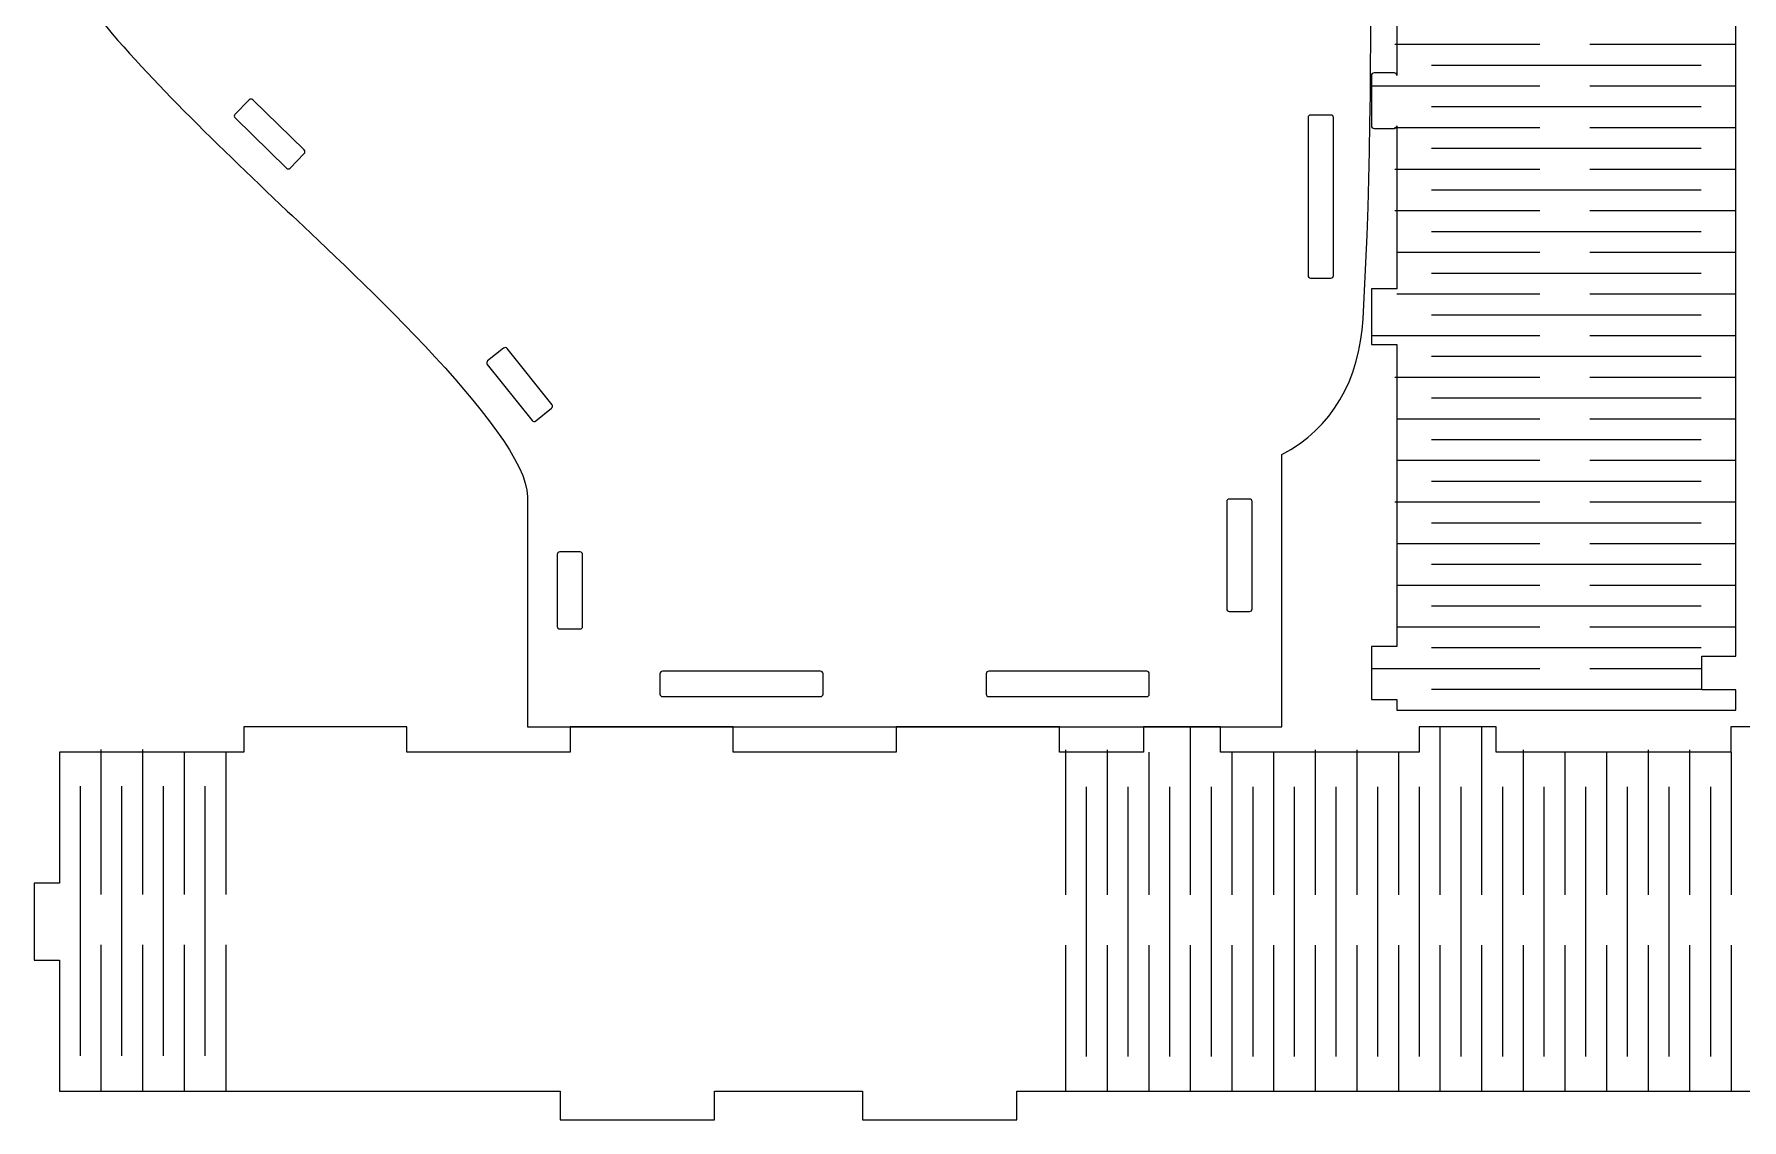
# Model space of a CAD drawing. Header units: centimetres. Extents: x -36.4 to 35.9, y -24.9 to 26.3.
# Drawn here: x -36.41 to 3.89, y -24.94 to 0.69 of the extents above; entities that cross this region are included whole.
import ezdxf

# ---------------------------------------------------------------- set-up
doc = ezdxf.new("R2010")
doc.units = ezdxf.units.CM
doc.header["$MEASUREMENT"] = 0
doc.layers.add('layer 1', color=7, linetype='Continuous')

msp = doc.modelspace()

# ---------------------------------------------------------------- linework, layer by layer
at = {"layer": 'layer 1', "color": 250, "lineweight": 9}
for points, knots in [([(-6.96657, -9.23499), (-6.96657, -9.23499), (-6.96657, -15.65535), (-6.96657, -15.65535), (-6.96657, -15.65535), (-6.96657, -15.65535), (-24.76903, -15.65535), (-24.76903, -15.65535), (-24.76903, -15.65535), (-24.76903, -15.65535), (-24.76903, -10.22463), (-24.76903, -10.22463), (-24.76903, -10.22463), (-24.76903, -8.68323), (-29.31891, -4.55323), (-30.44123, -3.48435), (-30.44123, -3.48435), (-31.31555, -2.65167), (-32.19069, -1.81753), (-33.03629, -0.95557), (-33.03629, -0.95557), (-33.79619, -0.18097), (-34.55243, 0.63031), (-35.20993, 1.49437), (-35.20993, 1.49437), (-35.98587, 2.51409), (-36.40147, 3.75095), (-36.40147, 5.03227), (-36.40147, 5.03227), (-36.40147, 8.26099), (-33.78337, 10.87901), (-30.55467, 10.87901), (-30.55467, 10.87901), (-29.48495, 10.87901), (-28.45701, 10.58817), (-27.56707, 10.05885), (-27.56707, 10.05885), (-27.56707, 10.05885), (-27.56707, 15.07749), (-27.56707, 15.07749), (-27.56707, 15.07749), (-27.61723, 21.30949), (-22.51643, 26.34465), (-16.30647, 26.34465), (-16.30647, 26.34465), (-10.08773, 26.34465), (-5.04587, 21.30275), (-5.04587, 15.08401), (-5.04587, 15.08401), (-5.04587, 8.04637), (-4.63995, 1.00351), (-5.04755, -6.03005), (-5.04755, -6.03005), (-5.13091, -7.46871), (-5.77691, -8.61493), (-6.96657, -9.23499)], [0, 0, 0, 0, 0.06666667, 0.06666667, 0.06666667, 0.06666667, 0.13333333, 0.13333333, 0.13333333, 0.13333333, 0.2, 0.2, 0.2, 0.2, 0.26666667, 0.26666667, 0.26666667, 0.26666667, 0.33333333, 0.33333333, 0.33333333, 0.33333333, 0.4, 0.4, 0.4, 0.4, 0.46666667, 0.46666667, 0.46666667, 0.46666667, 0.53333333, 0.53333333, 0.53333333, 0.53333333, 0.6, 0.6, 0.6, 0.6, 0.66666667, 0.66666667, 0.66666667, 0.66666667, 0.73333333, 0.73333333, 0.73333333, 0.73333333, 0.8, 0.8, 0.8, 0.8, 0.86666667, 0.86666667, 0.86666667, 0.86666667, 1, 1, 1, 1]), ([(-4.24951, -15.26875), (-4.24951, -15.26875), (-4.24951, -15.01497), (-4.24951, -15.01497), (-4.24951, -15.01497), (-4.24951, -15.01497), (-4.84953, -15.01497), (-4.84953, -15.01497), (-4.84953, -15.01497), (-4.84953, -15.01497), (-4.84953, -13.76035), (-4.84953, -13.76035), (-4.84953, -13.76035), (-4.84953, -13.76035), (-4.24951, -13.76035), (-4.24951, -13.76035), (-4.24951, -13.76035), (-4.24951, -13.76035), (-4.24951, -12.10167), (-4.24951, -12.10167), (-4.24951, -12.10167), (-4.24951, -12.10167), (-4.24951, -10.78865), (-4.24951, -10.78865), (-4.24951, -10.78865), (-4.24951, -10.78865), (-4.24951, -6.63227), (-4.24951, -6.63227), (-4.24951, -6.63227), (-4.24951, -6.63227), (-4.84951, -6.63227), (-4.84951, -6.63227), (-4.84951, -6.63227), (-4.84951, -6.63227), (-4.84951, -5.31925), (-4.84951, -5.31925), (-4.84951, -5.31925), (-4.84951, -5.31925), (-4.24951, -5.31925), (-4.24951, -5.31925), (-4.24951, -5.31925), (-4.24951, -5.31925), (-4.24951, -1.47687), (-4.24951, -1.47687), (-4.24951, -1.47687), (-4.24951, -1.50987), (-4.27651, -1.53687), (-4.30951, -1.53687), (-4.30951, -1.53687), (-4.30951, -1.53687), (-4.78951, -1.53687), (-4.78951, -1.53687), (-4.78951, -1.53687), (-4.82251, -1.53687), (-4.84951, -1.50987), (-4.84951, -1.47687), (-4.84951, -1.47687), (-4.84951, -1.47687), (-4.84951, -0.28387), (-4.84951, -0.28387), (-4.84951, -0.28387), (-4.84951, -0.25085), (-4.82251, -0.22385), (-4.78951, -0.22385), (-4.78951, -0.22385), (-4.78951, -0.22385), (-4.30951, -0.22385), (-4.30951, -0.22385), (-4.30951, -0.22385), (-4.27651, -0.22385), (-4.24951, -0.25085), (-4.24951, -0.28387), (-4.24951, -0.28387), (-4.24951, -0.28387), (-4.24951, 5.50745), (-4.24951, 5.50745), (-4.24951, 5.50745), (-4.24951, 5.50745), (-4.84951, 5.50745), (-4.84951, 5.50745), (-4.84951, 5.50745), (-4.84951, 5.50745), (-4.84951, 7.32425), (-4.84951, 7.32425), (-4.84951, 7.32425), (-4.84951, 7.32425), (-4.24951, 7.32425), (-4.24951, 7.32425), (-4.24951, 7.32425), (-4.24951, 7.32425), (-4.24951, 13.87085), (-4.24951, 13.87085), (-4.24951, 13.87085), (-4.24951, 13.87085), (-4.84951, 13.87085), (-4.84951, 13.87085), (-4.84951, 13.87085), (-4.84951, 13.87085), (-4.84951, 15.68765), (-4.84951, 15.68765), (-4.84951, 15.68765), (-4.84951, 15.68765), (-4.24951, 15.68765), (-4.24951, 15.68765), (-4.24951, 15.68765), (-4.24951, 15.68765), (-4.24951, 17.73125), (-4.24951, 17.73125), (-4.24951, 17.73125), (-4.24951, 17.73125), (-4.24951, 19.03821), (-4.24951, 19.03821), (-4.24951, 19.03821), (-4.24951, 19.03821), (-4.84951, 19.03821), (-4.84951, 19.03821), (-4.84951, 19.03821), (-4.84951, 19.03821), (-4.84951, 20.85501), (-4.84951, 20.85501), (-4.84951, 20.85501), (-4.84951, 20.85501), (-4.24951, 20.85501), (-4.24951, 20.85501), (-4.24951, 20.85501), (-4.24951, 20.85501), (-4.24951, 22.45125), (-4.24951, 22.45125), (-4.24951, 22.45125), (-4.24951, 22.45125), (-2.64951, 22.45125), (-2.64951, 22.45125), (-2.64951, 22.45125), (-2.64951, 22.45125), (-2.64951, 21.85125), (-2.64951, 21.85125), (-2.64951, 21.85125), (-2.64951, 21.85125), (-1.04951, 21.85125), (-1.04951, 21.85125), (-1.04951, 21.85125), (-1.04951, 21.85125), (-1.04951, 22.45125), (-1.04951, 22.45125), (-1.04951, 22.45125), (-1.04951, 22.45125), (0.55049, 22.45125), (0.55049, 22.45125), (0.55049, 22.45125), (0.55049, 22.45125), (0.55049, 21.85125), (0.55049, 21.85125), (0.55049, 21.85125), (0.55049, 21.85125), (2.15049, 21.85125), (2.15049, 21.85125), (2.15049, 21.85125), (2.15049, 21.85125), (2.15049, 22.45125), (2.15049, 22.45125), (2.15049, 22.45125), (2.15049, 22.45125), (3.75049, 22.45125), (3.75049, 22.45125), (3.75049, 22.45125), (3.75049, 22.45125), (3.75049, 21.31827), (3.75049, 21.31827), (3.75049, 21.31827), (3.75049, 21.31827), (5.22575, 21.31827), (5.22575, 21.31827), (5.22575, 21.31827), (5.44579, 21.31827), (5.62577, 21.13827), (5.62577, 20.91827), (5.62577, 20.91827), (5.62577, 20.91827), (5.62577, 19.43821), (5.62577, 19.43821), (5.62577, 19.43821), (5.62577, 19.21821), (5.44579, 19.03821), (5.22575, 19.03821), (5.22575, 19.03821), (5.22575, 19.03821), (3.75049, 19.03821), (3.75049, 19.03821), (3.75049, 19.03821), (3.75049, 19.03821), (3.75049, 17.73125), (3.75049, 17.73125), (3.75049, 17.73125), (3.75049, 17.73125), (3.75049, -13.98755), (3.75049, -13.98755), (3.75049, -13.98755), (3.75049, -13.98755), (2.95049, -13.98755), (2.95049, -13.98755), (2.95049, -13.98755), (2.95049, -13.98755), (2.95049, -14.27133), (2.95049, -14.27133), (2.95049, -14.27133), (2.95049, -14.27133), (2.95049, -14.28669), (2.95049, -14.28669), (2.95049, -14.28669), (2.95049, -14.28669), (2.95049, -14.78755), (2.95049, -14.78755), (2.95049, -14.78755), (2.95049, -14.78755), (3.75049, -14.78755), (3.75049, -14.78755), (3.75049, -14.78755), (3.75049, -14.78755), (3.75049, -15.26875), (3.75049, -15.26875), (3.75049, -15.26875), (3.75049, -15.26875), (-4.24951, -15.26875), (-4.24951, -15.26875)], [0, 0, 0, 0, 0.01754386, 0.01754386, 0.01754386, 0.01754386, 0.03508772, 0.03508772, 0.03508772, 0.03508772, 0.05263158, 0.05263158, 0.05263158, 0.05263158, 0.07017544, 0.07017544, 0.07017544, 0.07017544, 0.0877193, 0.0877193, 0.0877193, 0.0877193, 0.10526316, 0.10526316, 0.10526316, 0.10526316, 0.12280702, 0.12280702, 0.12280702, 0.12280702, 0.14035088, 0.14035088, 0.14035088, 0.14035088, 0.15789474, 0.15789474, 0.15789474, 0.15789474, 0.1754386, 0.1754386, 0.1754386, 0.1754386, 0.19298246, 0.19298246, 0.19298246, 0.19298246, 0.21052632, 0.21052632, 0.21052632, 0.21052632, 0.22807018, 0.22807018, 0.22807018, 0.22807018, 0.24561404, 0.24561404, 0.24561404, 0.24561404, 0.26315789, 0.26315789, 0.26315789, 0.26315789, 0.28070175, 0.28070175, 0.28070175, 0.28070175, 0.29824561, 0.29824561, 0.29824561, 0.29824561, 0.31578947, 0.31578947, 0.31578947, 0.31578947, 0.33333333, 0.33333333, 0.33333333, 0.33333333, 0.35087719, 0.35087719, 0.35087719, 0.35087719, 0.36842105, 0.36842105, 0.36842105, 0.36842105, 0.38596491, 0.38596491, 0.38596491, 0.38596491, 0.40350877, 0.40350877, 0.40350877, 0.40350877, 0.42105263, 0.42105263, 0.42105263, 0.42105263, 0.43859649, 0.43859649, 0.43859649, 0.43859649, 0.45614035, 0.45614035, 0.45614035, 0.45614035, 0.47368421, 0.47368421, 0.47368421, 0.47368421, 0.49122807, 0.49122807, 0.49122807, 0.49122807, 0.50877193, 0.50877193, 0.50877193, 0.50877193, 0.52631579, 0.52631579, 0.52631579, 0.52631579, 0.54385965, 0.54385965, 0.54385965, 0.54385965, 0.56140351, 0.56140351, 0.56140351, 0.56140351, 0.57894737, 0.57894737, 0.57894737, 0.57894737, 0.59649123, 0.59649123, 0.59649123, 0.59649123, 0.61403509, 0.61403509, 0.61403509, 0.61403509, 0.63157895, 0.63157895, 0.63157895, 0.63157895, 0.64912281, 0.64912281, 0.64912281, 0.64912281, 0.66666667, 0.66666667, 0.66666667, 0.66666667, 0.68421053, 0.68421053, 0.68421053, 0.68421053, 0.70175439, 0.70175439, 0.70175439, 0.70175439, 0.71929825, 0.71929825, 0.71929825, 0.71929825, 0.73684211, 0.73684211, 0.73684211, 0.73684211, 0.75438596, 0.75438596, 0.75438596, 0.75438596, 0.77192982, 0.77192982, 0.77192982, 0.77192982, 0.78947368, 0.78947368, 0.78947368, 0.78947368, 0.80701754, 0.80701754, 0.80701754, 0.80701754, 0.8245614, 0.8245614, 0.8245614, 0.8245614, 0.84210526, 0.84210526, 0.84210526, 0.84210526, 0.85964912, 0.85964912, 0.85964912, 0.85964912, 0.87719298, 0.87719298, 0.87719298, 0.87719298, 0.89473684, 0.89473684, 0.89473684, 0.89473684, 0.9122807, 0.9122807, 0.9122807, 0.9122807, 0.92982456, 0.92982456, 0.92982456, 0.92982456, 0.94736842, 0.94736842, 0.94736842, 0.94736842, 0.96491228, 0.96491228, 0.96491228, 0.96491228, 1, 1, 1, 1]), ([(-31.67259, -1.20315), (-31.67259, -1.20315), (-31.33721, -0.85973), (-31.33721, -0.85973), (-31.33721, -0.85973), (-31.31417, -0.83613), (-31.27599, -0.83567), (-31.25237, -0.85873), (-31.25237, -0.85873), (-31.25237, -0.85873), (-30.03843, -2.04427), (-30.03843, -2.04427), (-30.03843, -2.04427), (-30.01481, -2.06733), (-30.01437, -2.10549), (-30.03743, -2.12911), (-30.03743, -2.12911), (-30.03743, -2.12911), (-30.37279, -2.47251), (-30.37279, -2.47251), (-30.37279, -2.47251), (-30.39585, -2.49613), (-30.43403, -2.49659), (-30.45765, -2.47353), (-30.45765, -2.47353), (-30.45765, -2.47353), (-31.67159, -1.28799), (-31.67159, -1.28799), (-31.67159, -1.28799), (-31.69521, -1.26493), (-31.69565, -1.22675), (-31.67259, -1.20315)], [0, 0, 0, 0, 0.11111111, 0.11111111, 0.11111111, 0.11111111, 0.22222222, 0.22222222, 0.22222222, 0.22222222, 0.33333333, 0.33333333, 0.33333333, 0.33333333, 0.44444444, 0.44444444, 0.44444444, 0.44444444, 0.55555556, 0.55555556, 0.55555556, 0.55555556, 0.66666667, 0.66666667, 0.66666667, 0.66666667, 0.77777778, 0.77777778, 0.77777778, 0.77777778, 1, 1, 1, 1]), ([(-6.28587, -1.21875), (-6.28587, -1.21875), (-5.80587, -1.21875), (-5.80587, -1.21875), (-5.80587, -1.21875), (-5.77287, -1.21875), (-5.74587, -1.24573), (-5.74587, -1.27877), (-5.74587, -1.27877), (-5.74587, -1.27877), (-5.74587, -5.00851), (-5.74587, -5.00851), (-5.74587, -5.00851), (-5.74587, -5.04155), (-5.77287, -5.06853), (-5.80587, -5.06853), (-5.80587, -5.06853), (-5.80587, -5.06853), (-6.28587, -5.06853), (-6.28587, -5.06853), (-6.28587, -5.06853), (-6.31887, -5.06853), (-6.34587, -5.04155), (-6.34587, -5.00851), (-6.34587, -5.00851), (-6.34587, -5.00851), (-6.34587, -1.27877), (-6.34587, -1.27877), (-6.34587, -1.27877), (-6.34587, -1.24573), (-6.31887, -1.21875), (-6.28587, -1.21875)], [0, 0, 0, 0, 0.11111111, 0.11111111, 0.11111111, 0.11111111, 0.22222222, 0.22222222, 0.22222222, 0.22222222, 0.33333333, 0.33333333, 0.33333333, 0.33333333, 0.44444444, 0.44444444, 0.44444444, 0.44444444, 0.55555556, 0.55555556, 0.55555556, 0.55555556, 0.66666667, 0.66666667, 0.66666667, 0.66666667, 0.77777778, 0.77777778, 0.77777778, 0.77777778, 1, 1, 1, 1]), ([(-25.70887, -7.02131), (-25.70887, -7.02131), (-25.33397, -6.72153), (-25.33397, -6.72153), (-25.33397, -6.72153), (-25.30821, -6.70093), (-25.27027, -6.70515), (-25.24965, -6.73091), (-25.24965, -6.73091), (-25.24965, -6.73091), (-24.18997, -8.05615), (-24.18997, -8.05615), (-24.18997, -8.05615), (-24.16935, -8.08191), (-24.17359, -8.11987), (-24.19935, -8.14047), (-24.19935, -8.14047), (-24.19935, -8.14047), (-24.57423, -8.44025), (-24.57423, -8.44025), (-24.57423, -8.44025), (-24.60001, -8.46085), (-24.63795, -8.45663), (-24.65857, -8.43085), (-24.65857, -8.43085), (-24.65857, -8.43085), (-25.71825, -7.10563), (-25.71825, -7.10563), (-25.71825, -7.10563), (-25.73887, -7.07985), (-25.73463, -7.04191), (-25.70887, -7.02131)], [0, 0, 0, 0, 0.11111111, 0.11111111, 0.11111111, 0.11111111, 0.22222222, 0.22222222, 0.22222222, 0.22222222, 0.33333333, 0.33333333, 0.33333333, 0.33333333, 0.44444444, 0.44444444, 0.44444444, 0.44444444, 0.55555556, 0.55555556, 0.55555556, 0.55555556, 0.66666667, 0.66666667, 0.66666667, 0.66666667, 0.77777778, 0.77777778, 0.77777778, 0.77777778, 1, 1, 1, 1]), ([(-8.20657, -10.28369), (-8.20657, -10.28369), (-7.72657, -10.28369), (-7.72657, -10.28369), (-7.72657, -10.28369), (-7.69357, -10.28369), (-7.66657, -10.31069), (-7.66657, -10.34367), (-7.66657, -10.34367), (-7.66657, -10.34367), (-7.66657, -12.87645), (-7.66657, -12.87645), (-7.66657, -12.87645), (-7.66657, -12.90947), (-7.69357, -12.93647), (-7.72657, -12.93647), (-7.72657, -12.93647), (-7.72657, -12.93647), (-8.20657, -12.93647), (-8.20657, -12.93647), (-8.20657, -12.93647), (-8.23957, -12.93647), (-8.26657, -12.90947), (-8.26657, -12.87645), (-8.26657, -12.87645), (-8.26657, -12.87645), (-8.26657, -10.34367), (-8.26657, -10.34367), (-8.26657, -10.34367), (-8.26657, -10.31069), (-8.23957, -10.28369), (-8.20657, -10.28369)], [0, 0, 0, 0, 0.11111111, 0.11111111, 0.11111111, 0.11111111, 0.22222222, 0.22222222, 0.22222222, 0.22222222, 0.33333333, 0.33333333, 0.33333333, 0.33333333, 0.44444444, 0.44444444, 0.44444444, 0.44444444, 0.55555556, 0.55555556, 0.55555556, 0.55555556, 0.66666667, 0.66666667, 0.66666667, 0.66666667, 0.77777778, 0.77777778, 0.77777778, 0.77777778, 1, 1, 1, 1]), ([(-24.00903, -11.53159), (-24.00903, -11.53159), (-23.52903, -11.53159), (-23.52903, -11.53159), (-23.52903, -11.53159), (-23.49603, -11.53159), (-23.46903, -11.55857), (-23.46903, -11.59159), (-23.46903, -11.59159), (-23.46903, -11.59159), (-23.46903, -13.28839), (-23.46903, -13.28839), (-23.46903, -13.28839), (-23.46903, -13.32139), (-23.49603, -13.34839), (-23.52903, -13.34839), (-23.52903, -13.34839), (-23.52903, -13.34839), (-24.00903, -13.34839), (-24.00903, -13.34839), (-24.00903, -13.34839), (-24.04203, -13.34839), (-24.06903, -13.32139), (-24.06903, -13.28839), (-24.06903, -13.28839), (-24.06903, -13.28839), (-24.06903, -11.59159), (-24.06903, -11.59159), (-24.06903, -11.59159), (-24.06903, -11.55857), (-24.04203, -11.53159), (-24.00903, -11.53159)], [0, 0, 0, 0, 0.11111111, 0.11111111, 0.11111111, 0.11111111, 0.22222222, 0.22222222, 0.22222222, 0.22222222, 0.33333333, 0.33333333, 0.33333333, 0.33333333, 0.44444444, 0.44444444, 0.44444444, 0.44444444, 0.55555556, 0.55555556, 0.55555556, 0.55555556, 0.66666667, 0.66666667, 0.66666667, 0.66666667, 0.77777778, 0.77777778, 0.77777778, 0.77777778, 1, 1, 1, 1]), ([(-21.64247, -14.88463), (-21.64247, -14.88463), (-21.64247, -14.40463), (-21.64247, -14.40463), (-21.64247, -14.40463), (-21.64247, -14.37163), (-21.61549, -14.34463), (-21.58245, -14.34463), (-21.58245, -14.34463), (-21.58245, -14.34463), (-17.85271, -14.34463), (-17.85271, -14.34463), (-17.85271, -14.34463), (-17.81967, -14.34463), (-17.79269, -14.37163), (-17.79269, -14.40463), (-17.79269, -14.40463), (-17.79269, -14.40463), (-17.79269, -14.88463), (-17.79269, -14.88463), (-17.79269, -14.88463), (-17.79269, -14.91763), (-17.81967, -14.94463), (-17.85271, -14.94463), (-17.85271, -14.94463), (-17.85271, -14.94463), (-21.58245, -14.94463), (-21.58245, -14.94463), (-21.58245, -14.94463), (-21.61549, -14.94463), (-21.64247, -14.91763), (-21.64247, -14.88463)], [0, 0, 0, 0, 0.11111111, 0.11111111, 0.11111111, 0.11111111, 0.22222222, 0.22222222, 0.22222222, 0.22222222, 0.33333333, 0.33333333, 0.33333333, 0.33333333, 0.44444444, 0.44444444, 0.44444444, 0.44444444, 0.55555556, 0.55555556, 0.55555556, 0.55555556, 0.66666667, 0.66666667, 0.66666667, 0.66666667, 0.77777778, 0.77777778, 0.77777778, 0.77777778, 1, 1, 1, 1]), ([(-13.94291, -14.88463), (-13.94291, -14.88463), (-13.94291, -14.40463), (-13.94291, -14.40463), (-13.94291, -14.40463), (-13.94291, -14.37163), (-13.91593, -14.34463), (-13.88289, -14.34463), (-13.88289, -14.34463), (-13.88289, -14.34463), (-10.15315, -14.34463), (-10.15315, -14.34463), (-10.15315, -14.34463), (-10.12011, -14.34463), (-10.09313, -14.37163), (-10.09313, -14.40463), (-10.09313, -14.40463), (-10.09313, -14.40463), (-10.09313, -14.88463), (-10.09313, -14.88463), (-10.09313, -14.88463), (-10.09313, -14.91763), (-10.12011, -14.94463), (-10.15315, -14.94463), (-10.15315, -14.94463), (-10.15315, -14.94463), (-13.88289, -14.94463), (-13.88289, -14.94463), (-13.88289, -14.94463), (-13.91593, -14.94463), (-13.94291, -14.91763), (-13.94291, -14.88463)], [0, 0, 0, 0, 0.11111111, 0.11111111, 0.11111111, 0.11111111, 0.22222222, 0.22222222, 0.22222222, 0.22222222, 0.33333333, 0.33333333, 0.33333333, 0.33333333, 0.44444444, 0.44444444, 0.44444444, 0.44444444, 0.55555556, 0.55555556, 0.55555556, 0.55555556, 0.66666667, 0.66666667, 0.66666667, 0.66666667, 0.77777778, 0.77777778, 0.77777778, 0.77777778, 1, 1, 1, 1]), ([(-11.31219, -16.25535), (-11.31219, -16.25535), (-10.23197, -16.25535), (-10.23197, -16.25535), (-10.23197, -16.25535), (-10.23197, -16.25535), (-10.23197, -15.65535), (-10.23197, -15.65535), (-10.23197, -15.65535), (-10.23197, -15.65535), (-8.41517, -15.65535), (-8.41517, -15.65535), (-8.41517, -15.65535), (-8.41517, -15.65535), (-8.41517, -16.25535), (-8.41517, -16.25535), (-8.41517, -16.25535), (-8.41517, -16.25535), (-3.72641, -16.25535), (-3.72641, -16.25535), (-3.72641, -16.25535), (-3.72641, -16.25535), (-3.72641, -15.65535), (-3.72641, -15.65535), (-3.72641, -15.65535), (-3.72641, -15.65535), (-1.90961, -15.65535), (-1.90961, -15.65535), (-1.90961, -15.65535), (-1.90961, -15.65535), (-1.90961, -16.25535), (-1.90961, -16.25535), (-1.90961, -16.25535), (-1.90961, -16.25535), (3.63061, -16.25535), (3.63061, -16.25535), (3.63061, -16.25535), (3.63061, -16.25535), (3.63061, -15.65535), (3.63061, -15.65535), (3.63061, -15.65535), (3.63061, -15.65535), (5.44741, -15.65535), (5.44741, -15.65535), (5.44741, -15.65535), (5.44741, -15.65535), (5.44741, -16.25535), (5.44741, -16.25535), (5.44741, -16.25535), (5.44741, -16.25535), (10.63681, -16.25535), (10.63681, -16.25535), (10.63681, -16.25535), (10.63681, -16.25535), (10.63681, -15.65535), (10.63681, -15.65535), (10.63681, -15.65535), (10.63681, -15.65535), (12.45361, -15.65535), (12.45361, -15.65535), (12.45361, -15.65535), (12.45361, -15.65535), (12.45361, -16.25535), (12.45361, -16.25535), (12.45361, -16.25535), (12.45361, -16.25535), (19.07561, -16.25535), (19.07561, -16.25535), (19.07561, -16.25535), (19.07561, -16.25535), (19.07561, -15.65535), (19.07561, -15.65535), (19.07561, -15.65535), (19.07561, -15.65535), (20.89241, -15.65535), (20.89241, -15.65535), (20.89241, -15.65535), (20.89241, -15.65535), (20.89241, -16.25535), (20.89241, -16.25535), (20.89241, -16.25535), (20.89241, -16.25535), (20.92701, -16.25535), (20.92701, -16.25535), (20.92701, -16.25535), (20.92701, -16.25535), (23.82729, -16.25535), (23.82729, -16.25535), (23.82729, -16.25535), (23.82729, -16.25535), (23.82729, -15.65535), (23.82729, -15.65535), (23.82729, -15.65535), (23.82729, -15.65535), (27.67707, -15.65535), (27.67707, -15.65535), (27.67707, -15.65535), (27.67707, -15.65535), (27.67707, -16.25535), (27.67707, -16.25535), (27.67707, -16.25535), (27.67707, -16.25535), (29.47681, -16.25535), (29.47681, -16.25535), (29.47681, -16.25535), (29.47681, -16.25535), (29.47681, -24.25535), (29.47681, -24.25535), (29.47681, -24.25535), (29.47681, -24.25535), (28.87189, -24.25535), (28.87189, -24.25535), (28.87189, -24.25535), (28.87189, -24.25535), (28.87189, -23.45535), (28.87189, -23.45535), (28.87189, -23.45535), (28.87189, -23.45535), (28.07189, -23.45535), (28.07189, -23.45535), (28.07189, -23.45535), (28.07189, -23.45535), (28.07189, -24.25535), (28.07189, -24.25535), (28.07189, -24.25535), (28.07189, -24.25535), (25.75219, -24.25535), (25.75219, -24.25535), (25.75219, -24.25535), (25.75219, -24.25535), (25.75219, -24.93535), (25.75219, -24.93535), (25.75219, -24.93535), (25.75219, -24.93535), (22.83365, -24.93535), (22.83365, -24.93535), (22.83365, -24.93535), (22.83365, -24.93535), (22.83365, -24.25535), (22.83365, -24.25535), (22.83365, -24.25535), (22.83365, -24.25535), (20.92701, -24.25535), (20.92701, -24.25535), (20.92701, -24.25535), (20.92701, -24.25535), (-11.31219, -24.25535), (-11.31219, -24.25535), (-11.31219, -24.25535), (-11.31219, -24.25535), (-13.22123, -24.25535), (-13.22123, -24.25535), (-13.22123, -24.25535), (-13.22123, -24.25535), (-13.22123, -24.93535), (-13.22123, -24.93535), (-13.22123, -24.93535), (-13.22123, -24.93535), (-16.86189, -24.93535), (-16.86189, -24.93535), (-16.86189, -24.93535), (-16.86189, -24.93535), (-16.86189, -24.25535), (-16.86189, -24.25535), (-16.86189, -24.25535), (-16.86189, -24.25535), (-20.35353, -24.25535), (-20.35353, -24.25535), (-20.35353, -24.25535), (-20.35353, -24.25535), (-20.35353, -24.93535), (-20.35353, -24.93535), (-20.35353, -24.93535), (-20.35353, -24.93535), (-23.99419, -24.93535), (-23.99419, -24.93535), (-23.99419, -24.93535), (-23.99419, -24.93535), (-23.99419, -24.25535), (-23.99419, -24.25535), (-23.99419, -24.25535), (-23.99419, -24.25535), (-32.36839, -24.25535), (-32.36839, -24.25535), (-32.36839, -24.25535), (-32.36839, -24.25535), (-35.81239, -24.25535), (-35.81239, -24.25535), (-35.81239, -24.25535), (-35.81239, -24.25535), (-35.81239, -21.16375), (-35.81239, -21.16375), (-35.81239, -21.16375), (-35.81239, -21.16375), (-36.41239, -21.16375), (-36.41239, -21.16375), (-36.41239, -21.16375), (-36.41239, -21.16375), (-36.41239, -19.34695), (-36.41239, -19.34695), (-36.41239, -19.34695), (-36.41239, -19.34695), (-35.81239, -19.34695), (-35.81239, -19.34695), (-35.81239, -19.34695), (-35.81239, -19.34695), (-35.81239, -16.25535), (-35.81239, -16.25535), (-35.81239, -16.25535), (-35.81239, -16.25535), (-32.36839, -16.25535), (-32.36839, -16.25535), (-32.36839, -16.25535), (-32.36839, -16.25535), (-31.46475, -16.25535), (-31.46475, -16.25535), (-31.46475, -16.25535), (-31.46475, -16.25535), (-31.46475, -15.65535), (-31.46475, -15.65535), (-31.46475, -15.65535), (-31.46475, -15.65535), (-27.61497, -15.65535), (-27.61497, -15.65535), (-27.61497, -15.65535), (-27.61497, -15.65535), (-27.61497, -16.25535), (-27.61497, -16.25535), (-27.61497, -16.25535), (-27.61497, -16.25535), (-23.76519, -16.25535), (-23.76519, -16.25535), (-23.76519, -16.25535), (-23.76519, -16.25535), (-23.76519, -15.65535), (-23.76519, -15.65535), (-23.76519, -15.65535), (-23.76519, -15.65535), (-19.91541, -15.65535), (-19.91541, -15.65535), (-19.91541, -15.65535), (-19.91541, -15.65535), (-19.91541, -16.25535), (-19.91541, -16.25535), (-19.91541, -16.25535), (-19.91541, -16.25535), (-16.06563, -16.25535), (-16.06563, -16.25535), (-16.06563, -16.25535), (-16.06563, -16.25535), (-16.06563, -15.65535), (-16.06563, -15.65535), (-16.06563, -15.65535), (-16.06563, -15.65535), (-12.21585, -15.65535), (-12.21585, -15.65535), (-12.21585, -15.65535), (-12.21585, -15.65535), (-12.21585, -16.25535), (-12.21585, -16.25535), (-12.21585, -16.25535), (-12.21585, -16.25535), (-11.31219, -16.25535), (-11.31219, -16.25535)], [0, 0, 0, 0, 0.01492537, 0.01492537, 0.01492537, 0.01492537, 0.02985075, 0.02985075, 0.02985075, 0.02985075, 0.04477612, 0.04477612, 0.04477612, 0.04477612, 0.05970149, 0.05970149, 0.05970149, 0.05970149, 0.07462687, 0.07462687, 0.07462687, 0.07462687, 0.08955224, 0.08955224, 0.08955224, 0.08955224, 0.10447761, 0.10447761, 0.10447761, 0.10447761, 0.11940299, 0.11940299, 0.11940299, 0.11940299, 0.13432836, 0.13432836, 0.13432836, 0.13432836, 0.14925373, 0.14925373, 0.14925373, 0.14925373, 0.1641791, 0.1641791, 0.1641791, 0.1641791, 0.17910448, 0.17910448, 0.17910448, 0.17910448, 0.19402985, 0.19402985, 0.19402985, 0.19402985, 0.20895522, 0.20895522, 0.20895522, 0.20895522, 0.2238806, 0.2238806, 0.2238806, 0.2238806, 0.23880597, 0.23880597, 0.23880597, 0.23880597, 0.25373134, 0.25373134, 0.25373134, 0.25373134, 0.26865672, 0.26865672, 0.26865672, 0.26865672, 0.28358209, 0.28358209, 0.28358209, 0.28358209, 0.29850746, 0.29850746, 0.29850746, 0.29850746, 0.31343284, 0.31343284, 0.31343284, 0.31343284, 0.32835821, 0.32835821, 0.32835821, 0.32835821, 0.34328358, 0.34328358, 0.34328358, 0.34328358, 0.35820896, 0.35820896, 0.35820896, 0.35820896, 0.37313433, 0.37313433, 0.37313433, 0.37313433, 0.3880597, 0.3880597, 0.3880597, 0.3880597, 0.40298507, 0.40298507, 0.40298507, 0.40298507, 0.41791045, 0.41791045, 0.41791045, 0.41791045, 0.43283582, 0.43283582, 0.43283582, 0.43283582, 0.44776119, 0.44776119, 0.44776119, 0.44776119, 0.46268657, 0.46268657, 0.46268657, 0.46268657, 0.47761194, 0.47761194, 0.47761194, 0.47761194, 0.49253731, 0.49253731, 0.49253731, 0.49253731, 0.50746269, 0.50746269, 0.50746269, 0.50746269, 0.52238806, 0.52238806, 0.52238806, 0.52238806, 0.53731343, 0.53731343, 0.53731343, 0.53731343, 0.55223881, 0.55223881, 0.55223881, 0.55223881, 0.56716418, 0.56716418, 0.56716418, 0.56716418, 0.58208955, 0.58208955, 0.58208955, 0.58208955, 0.59701493, 0.59701493, 0.59701493, 0.59701493, 0.6119403, 0.6119403, 0.6119403, 0.6119403, 0.62686567, 0.62686567, 0.62686567, 0.62686567, 0.64179104, 0.64179104, 0.64179104, 0.64179104, 0.65671642, 0.65671642, 0.65671642, 0.65671642, 0.67164179, 0.67164179, 0.67164179, 0.67164179, 0.68656716, 0.68656716, 0.68656716, 0.68656716, 0.70149254, 0.70149254, 0.70149254, 0.70149254, 0.71641791, 0.71641791, 0.71641791, 0.71641791, 0.73134328, 0.73134328, 0.73134328, 0.73134328, 0.74626866, 0.74626866, 0.74626866, 0.74626866, 0.76119403, 0.76119403, 0.76119403, 0.76119403, 0.7761194, 0.7761194, 0.7761194, 0.7761194, 0.79104478, 0.79104478, 0.79104478, 0.79104478, 0.80597015, 0.80597015, 0.80597015, 0.80597015, 0.82089552, 0.82089552, 0.82089552, 0.82089552, 0.8358209, 0.8358209, 0.8358209, 0.8358209, 0.85074627, 0.85074627, 0.85074627, 0.85074627, 0.86567164, 0.86567164, 0.86567164, 0.86567164, 0.88059701, 0.88059701, 0.88059701, 0.88059701, 0.89552239, 0.89552239, 0.89552239, 0.89552239, 0.91044776, 0.91044776, 0.91044776, 0.91044776, 0.92537313, 0.92537313, 0.92537313, 0.92537313, 0.94029851, 0.94029851, 0.94029851, 0.94029851, 0.95522388, 0.95522388, 0.95522388, 0.95522388, 0.97014925, 0.97014925, 0.97014925, 0.97014925, 1, 1, 1, 1])]:
    msp.add_open_spline(points, degree=3, knots=knots, dxfattribs=at)
for points in [[(-0.87763, 0.44451), (-0.87763, 0.44451), (-4.30167, 0.44451), (-4.30167, 0.44451)], [(3.75049, 0.44451), (3.75049, 0.44451), (0.30771, 0.44451), (0.30771, 0.44451)], [(2.93237, -0.04653), (2.93237, -0.04653), (-3.43139, -0.04653), (-3.43139, -0.04653)], [(-0.87763, -0.53757), (-0.87763, -0.53757), (-4.84951, -0.53757), (-4.84951, -0.53757)], [(3.75049, -0.53757), (3.75049, -0.53757), (0.30771, -0.53757), (0.30771, -0.53757)], [(2.93237, -1.02861), (2.93237, -1.02861), (-3.43139, -1.02861), (-3.43139, -1.02861)], [(-0.87763, -1.51965), (-0.87763, -1.51965), (-4.30951, -1.51965), (-4.30951, -1.51965)], [(3.75049, -1.51965), (3.75049, -1.51965), (0.30771, -1.51965), (0.30771, -1.51965)], [(2.93237, -2.01069), (2.93237, -2.01069), (-3.43139, -2.01069), (-3.43139, -2.01069)], [(-0.87763, -2.50173), (-0.87763, -2.50173), (-4.30167, -2.50173), (-4.30167, -2.50173)], [(3.75049, -2.50173), (3.75049, -2.50173), (0.30771, -2.50173), (0.30771, -2.50173)], [(2.93237, -2.99277), (2.93237, -2.99277), (-3.43139, -2.99277), (-3.43139, -2.99277)], [(-0.87763, -3.48381), (-0.87763, -3.48381), (-4.30167, -3.48381), (-4.30167, -3.48381)], [(3.75049, -3.48381), (3.75049, -3.48381), (0.30771, -3.48379), (0.30771, -3.48379)], [(2.93237, -3.97485), (2.93237, -3.97485), (-3.43139, -3.97485), (-3.43139, -3.97485)], [(-0.87763, -4.46589), (-0.87763, -4.46589), (-4.24951, -4.46589), (-4.24951, -4.46589)], [(3.75049, -4.46589), (3.75049, -4.46589), (0.30771, -4.46589), (0.30771, -4.46589)], [(2.93237, -4.95693), (2.93237, -4.95693), (-3.43139, -4.95693), (-3.43139, -4.95693)], [(-0.87763, -5.44797), (-0.87763, -5.44797), (-4.24951, -5.44797), (-4.24951, -5.44797)], [(3.75049, -5.44797), (3.75049, -5.44797), (0.30771, -5.44797), (0.30771, -5.44797)], [(2.93237, -5.93901), (2.93237, -5.93901), (-3.43139, -5.93901), (-3.43139, -5.93901)], [(-0.87763, -6.43005), (-0.87763, -6.43005), (-4.84951, -6.43005), (-4.84951, -6.43005)], [(3.75049, -6.43005), (3.75049, -6.43005), (0.30771, -6.43005), (0.30771, -6.43005)], [(2.93237, -6.92109), (2.93237, -6.92109), (-3.43139, -6.92109), (-3.43139, -6.92109)], [(-0.87763, -7.41213), (-0.87763, -7.41213), (-4.30167, -7.41215), (-4.30167, -7.41215)], [(3.75049, -7.41213), (3.75049, -7.41213), (0.30771, -7.41213), (0.30771, -7.41213)], [(2.93235, -7.90317), (2.93235, -7.90317), (-3.43139, -7.90317), (-3.43139, -7.90317)], [(-0.87763, -8.39421), (-0.87763, -8.39421), (-4.24951, -8.39421), (-4.24951, -8.39421)], [(3.75049, -8.39421), (3.75049, -8.39421), (0.30771, -8.39423), (0.30771, -8.39423)], [(2.93237, -8.88525), (2.93237, -8.88525), (-3.43141, -8.88525), (-3.43141, -8.88525)], [(-0.87763, -9.37629), (-0.87763, -9.37629), (-4.24951, -9.37629), (-4.24951, -9.37629)], [(3.75049, -9.37629), (3.75049, -9.37629), (0.30771, -9.37629), (0.30771, -9.37629)], [(2.93239, -9.86733), (2.93239, -9.86733), (-3.43137, -9.86733), (-3.43137, -9.86733)], [(-0.87763, -10.35837), (-0.87763, -10.35837), (-4.30167, -10.35837), (-4.30167, -10.35837)], [(3.75049, -10.35837), (3.75049, -10.35837), (0.30771, -10.35837), (0.30771, -10.35837)], [(2.93237, -10.84941), (2.93237, -10.84941), (-3.43139, -10.84941), (-3.43139, -10.84941)], [(-0.87763, -11.34043), (-0.87763, -11.34043), (-4.24951, -11.34045), (-4.24951, -11.34045)], [(3.75049, -11.34045), (3.75049, -11.34045), (0.30771, -11.34045), (0.30771, -11.34045)], [(2.93237, -11.83149), (2.93237, -11.83149), (-3.43139, -11.83149), (-3.43139, -11.83149)], [(-0.87763, -12.32253), (-0.87763, -12.32253), (-4.24951, -12.32253), (-4.24951, -12.32253)], [(3.75049, -12.32253), (3.75049, -12.32253), (0.30771, -12.32253), (0.30771, -12.32253)], [(2.93237, -12.81357), (2.93237, -12.81357), (-3.43139, -12.81357), (-3.43139, -12.81357)], [(-0.87763, -13.30461), (-0.87763, -13.30461), (-4.24951, -13.30461), (-4.24951, -13.30461)], [(3.75049, -13.30461), (3.75049, -13.30461), (0.30771, -13.30461), (0.30771, -13.30461)], [(2.93237, -13.79565), (2.93237, -13.79565), (-3.43139, -13.79565), (-3.43139, -13.79565)], [(-0.87763, -14.28669), (-0.87763, -14.28669), (-4.84953, -14.28669), (-4.84953, -14.28669)], [(2.95049, -14.28669), (2.95049, -14.28669), (0.30771, -14.28669), (0.30771, -14.28669)], [(2.93237, -14.77773), (2.93237, -14.77773), (-3.43139, -14.77773), (-3.43139, -14.77773)], [(-9.11749, -19.62723), (-9.11749, -19.62723), (-9.11749, -15.65535), (-9.11749, -15.65535)], [(-3.22501, -19.62723), (-3.22501, -19.62723), (-3.22501, -15.65535), (-3.22501, -15.65535)], [(-2.24293, -19.62723), (-2.24293, -19.62723), (-2.24293, -15.65535), (-2.24293, -15.65535)], [(-34.83031, -19.61665), (-34.83031, -19.61665), (-34.83031, -16.19261), (-34.83031, -16.19261)], [(-33.84823, -19.61665), (-33.84823, -19.61665), (-33.84823, -16.19261), (-33.84823, -16.19261)], [(-32.86615, -19.61665), (-32.86615, -19.61665), (-32.86615, -16.25535), (-32.86615, -16.25535)], [(-31.88407, -19.61665), (-31.88407, -19.61665), (-31.88407, -16.25535), (-31.88407, -16.25535)], [(-12.06373, -19.62723), (-12.06373, -19.62723), (-12.06373, -16.20319), (-12.06373, -16.20319)], [(-11.08165, -19.62723), (-11.08165, -19.62723), (-11.08165, -16.20319), (-11.08165, -16.20319)], [(-10.09957, -19.62723), (-10.09957, -19.62723), (-10.09957, -16.25535), (-10.09957, -16.25535)], [(-8.13541, -19.62723), (-8.13541, -19.62723), (-8.13541, -16.25535), (-8.13541, -16.25535)], [(-7.15333, -19.62723), (-7.15333, -19.62723), (-7.15333, -16.25535), (-7.15333, -16.25535)], [(-6.17125, -19.62723), (-6.17125, -19.62723), (-6.17125, -16.20319), (-6.17125, -16.20319)], [(-5.18917, -19.62723), (-5.18917, -19.62723), (-5.18917, -16.20319), (-5.18917, -16.20319)], [(-4.20709, -19.62723), (-4.20709, -19.62723), (-4.20709, -16.25535), (-4.20709, -16.25535)], [(-1.26085, -19.62723), (-1.26085, -19.62723), (-1.26085, -16.20319), (-1.26085, -16.20319)], [(-0.27877, -19.62723), (-0.27877, -19.62723), (-0.27877, -16.25535), (-0.27877, -16.25535)], [(0.70331, -19.62723), (0.70331, -19.62723), (0.70331, -16.25535), (0.70331, -16.25535)], [(1.68539, -19.62723), (1.68539, -19.62723), (1.68539, -16.20319), (1.68539, -16.20319)], [(2.66747, -19.62723), (2.66747, -19.62723), (2.66747, -16.20319), (2.66747, -16.20319)], [(3.64955, -19.62723), (3.64955, -19.62723), (3.64955, -16.25535), (3.64955, -16.25535)], [(-35.32135, -23.42665), (-35.32135, -23.42665), (-35.32135, -17.06289), (-35.32135, -17.06289)], [(-34.33927, -23.42665), (-34.33927, -23.42665), (-34.33927, -17.06289), (-34.33927, -17.06289)], [(-33.35719, -23.42665), (-33.35719, -23.42665), (-33.35719, -17.06289), (-33.35719, -17.06289)], [(-32.37511, -23.42665), (-32.37511, -23.42665), (-32.37511, -17.06289), (-32.37511, -17.06289)], [(-11.57269, -23.43723), (-11.57269, -23.43723), (-11.57269, -17.07347), (-11.57269, -17.07347)], [(-10.59061, -23.43723), (-10.59061, -23.43723), (-10.59061, -17.07347), (-10.59061, -17.07347)], [(-9.60853, -23.43723), (-9.60853, -23.43723), (-9.60853, -17.07347), (-9.60853, -17.07347)], [(-8.62645, -23.43723), (-8.62645, -23.43723), (-8.62645, -17.07347), (-8.62645, -17.07347)], [(-7.64437, -23.43723), (-7.64437, -23.43723), (-7.64437, -17.07347), (-7.64437, -17.07347)], [(-6.66229, -23.43723), (-6.66229, -23.43723), (-6.66229, -17.07347), (-6.66229, -17.07347)], [(-5.68021, -23.43723), (-5.68021, -23.43723), (-5.68021, -17.07347), (-5.68021, -17.07347)], [(-4.69813, -23.43723), (-4.69813, -23.43723), (-4.69813, -17.07347), (-4.69813, -17.07347)], [(-3.71605, -23.43723), (-3.71605, -23.43723), (-3.71605, -17.07347), (-3.71605, -17.07347)], [(-2.73397, -23.43723), (-2.73397, -23.43723), (-2.73397, -17.07347), (-2.73397, -17.07347)], [(-1.75189, -23.43723), (-1.75189, -23.43723), (-1.75189, -17.07347), (-1.75189, -17.07347)], [(-0.76981, -23.43723), (-0.76981, -23.43723), (-0.76981, -17.07347), (-0.76981, -17.07347)], [(0.21227, -23.43723), (0.21227, -23.43723), (0.21227, -17.07347), (0.21227, -17.07347)], [(1.19435, -23.43723), (1.19435, -23.43723), (1.19435, -17.07347), (1.19435, -17.07347)], [(2.17643, -23.43723), (2.17643, -23.43723), (2.17643, -17.07347), (2.17643, -17.07347)], [(3.15851, -23.43723), (3.15851, -23.43723), (3.15851, -17.07347), (3.15851, -17.07347)], [(-34.83031, -24.24477), (-34.83031, -24.24477), (-34.83031, -20.80199), (-34.83031, -20.80199)], [(-33.84823, -24.24477), (-33.84823, -24.24477), (-33.84823, -20.80199), (-33.84823, -20.80199)], [(-32.86615, -24.24477), (-32.86615, -24.24477), (-32.86615, -20.80199), (-32.86615, -20.80199)], [(-31.88407, -24.24477), (-31.88407, -24.24477), (-31.88407, -20.80199), (-31.88407, -20.80199)], [(-12.06373, -24.25535), (-12.06373, -24.25535), (-12.06373, -20.81257), (-12.06373, -20.81257)], [(-11.08165, -24.25535), (-11.08165, -24.25535), (-11.08165, -20.81257), (-11.08165, -20.81257)], [(-10.09957, -24.25535), (-10.09957, -24.25535), (-10.09957, -20.81257), (-10.09957, -20.81257)], [(-9.11749, -24.25535), (-9.11749, -24.25535), (-9.11749, -20.81257), (-9.11749, -20.81257)], [(-8.13541, -24.25535), (-8.13541, -24.25535), (-8.13541, -20.81257), (-8.13541, -20.81257)], [(-7.15333, -24.25535), (-7.15333, -24.25535), (-7.15333, -20.81257), (-7.15333, -20.81257)], [(-6.17125, -24.25535), (-6.17125, -24.25535), (-6.17125, -20.81257), (-6.17125, -20.81257)], [(-5.18917, -24.25535), (-5.18917, -24.25535), (-5.18917, -20.81257), (-5.18917, -20.81257)], [(-4.20709, -24.25535), (-4.20709, -24.25535), (-4.20709, -20.81257), (-4.20709, -20.81257)], [(-3.22501, -24.25535), (-3.22501, -24.25535), (-3.22501, -20.81257), (-3.22501, -20.81257)], [(-2.24293, -24.25535), (-2.24293, -24.25535), (-2.24293, -20.81257), (-2.24293, -20.81257)], [(-1.26085, -24.25535), (-1.26085, -24.25535), (-1.26085, -20.81257), (-1.26085, -20.81257)], [(-0.27877, -24.25535), (-0.27877, -24.25535), (-0.27877, -20.81257), (-0.27877, -20.81257)], [(0.70331, -24.25535), (0.70331, -24.25535), (0.70331, -20.81257), (0.70331, -20.81257)], [(1.68539, -24.25535), (1.68539, -24.25535), (1.68539, -20.81257), (1.68539, -20.81257)], [(2.66747, -24.25535), (2.66747, -24.25535), (2.66747, -20.81257), (2.66747, -20.81257)], [(3.64955, -24.25535), (3.64955, -24.25535), (3.64955, -20.81257), (3.64955, -20.81257)]]:
    msp.add_open_spline(points, degree=3, dxfattribs=at)

doc.saveas('drawing.dxf')
